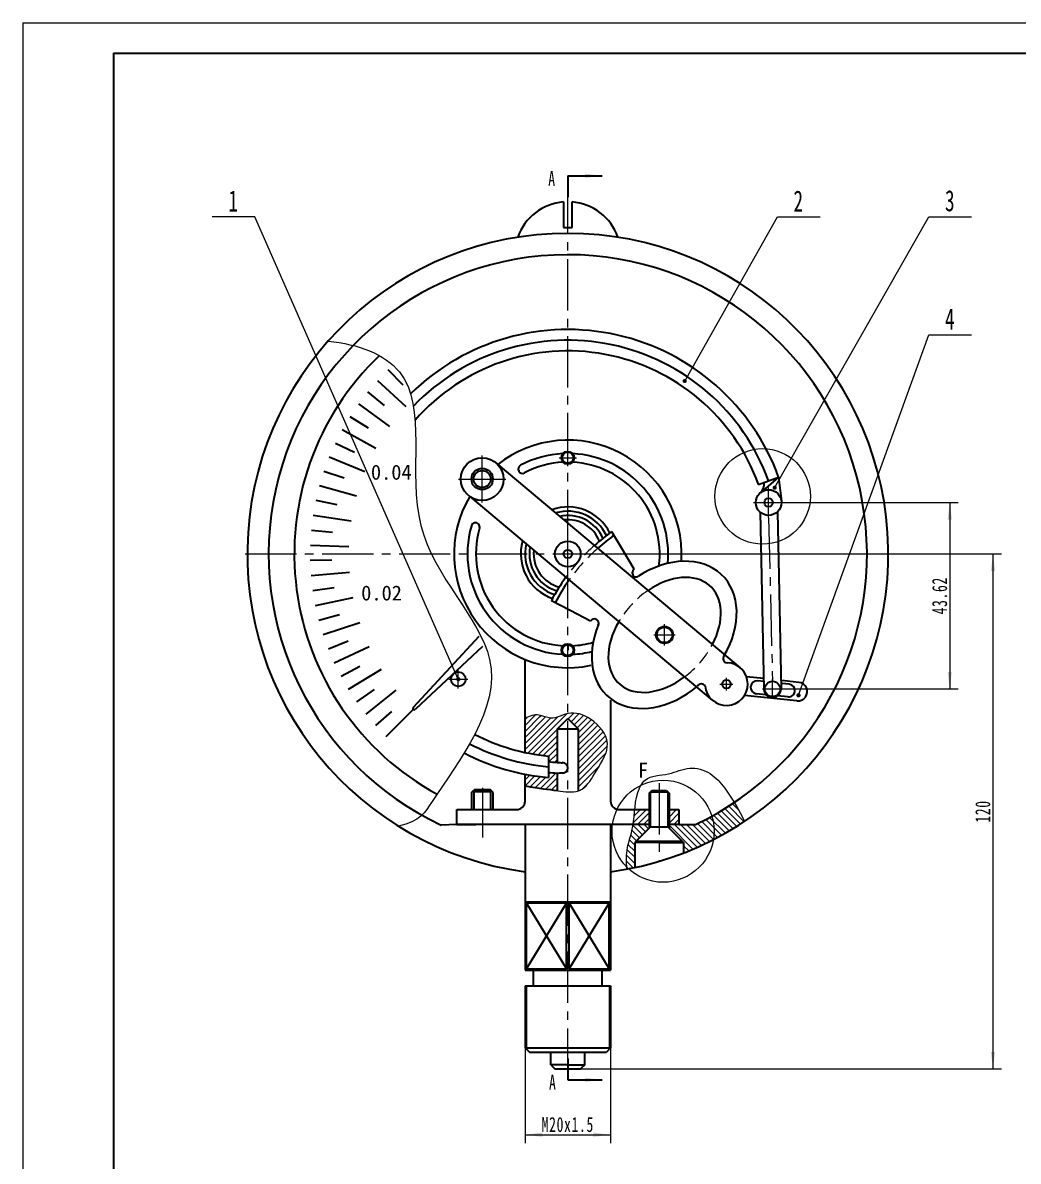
# Paper-space layout 'Gb A2 标题栏' of a CAD drawing. Header units: millimetres. Extents: x 41 to 1080, y 26 to 448.
# Drawn here: x 41.3 to 274.3, y 181.4 to 447.7 of the extents above; entities that cross this region are included whole.
import ezdxf

# ---------------------------------------------------------------- set-up
doc = ezdxf.new("R2010")
doc.units = ezdxf.units.MM
for name, pattern in [('ACAD_ISO04W100', [30, 24, -3, 0, -3]), ('HIDDEN2', [4.762499928474426, 3.174999952316284, -1.587499976158142]), ('点画线', [18, 12, -2, 2, -2])]:
    doc.linetypes.add(name, pattern=pattern)
doc.layers.get('0').update_dxf_attribs({"lineweight": 18})
for name, color, linetype, lineweight in [('EB0', 7, 'Continuous', 35), ('中心线层', 1, '点画线', 18), ('剖面线层', 4, 'Continuous', 18), ('尺寸线层', 3, 'Continuous', 18), ('文字', 1, 'Continuous', 18), ('细实线层', 7, 'Continuous', 18)]:
    doc.layers.add(name, color=color, linetype=linetype, lineweight=lineweight)
doc.styles.add('工程字', font='')
doc.styles.add('标准', font='', dxfattribs={"width": 0.667})
doc.styles.get('工程字').set_extended_font_data('宋体')
doc.styles.get('标准').set_extended_font_data('宋体')
doc.dimstyles.new('标准', dxfattribs={"dimtxt": 3.5, "dimasz": 4, "dimexe": 2, "dimexo": 0, "dimtad": 1, "dimdsep": 46, "dimtxsty": '标准', "dimblk": '_CAXARROW', "dimcen": 0, "dimdle": 6, "dimazin": 2, "dimtfac": 0.7071067811865475, "dimtdec": 3, "dimtmove": 2, "dimatfit": 3, "dimfxl": 1, "dimfrac": 2, "dimtolj": 1, "dimarcsym": 1})
pattern_1 = [(45, (0, 0), (-0.7071067811865475, 0.7071067811865476), [])]

# ---------------------------------------------------------------- blocks, each defined once
blk = doc.blocks.new('6')
for q in [(-371.1593907321416, -183.255642600066), (223.4472092678589, 237.216167399934)]:
    blk.add_line((-371.1593907321416, 237.216167399934), q)
at = {"layer": 'EB0'}
for q in [(-349.9234407321416, -176.176992600066), (216.3685592678587, 230.137517399934)]:
    blk.add_line((-349.9234407321416, 230.137517399934), q, dxfattribs=at)
blk = doc.blocks.new('*X3')
at = {"layer": '尺寸线层'}
for points in [[(158.8731820440507, 187.5744893821488), (162.8731820440507, 188.0744893821488), (162.8731820440507, 187.0744893821488)], [(178.8731820440507, 187.5744893821488), (174.8731820440507, 188.0744893821488), (174.8731820440507, 187.0744893821488)]]:
    blk.add_hatch(color=0, dxfattribs=at).paths.add_polyline_path(points, flags=0)
at = {"layer": '尺寸线层', "color": 0}
for p, q in [((158.8731820440507, 211.9855767370863), (158.8731820440507, 185.5744893821488)), ((178.8731820440507, 211.9855767370863), (178.8731820440507, 185.5744893821488)), ((158.8731820440507, 187.5744893821488), (178.8731820440507, 187.5744893821488))]:
    blk.add_line(p, q, dxfattribs=at)
at = {"layer": '尺寸线层', "color": 0, "insert": (168.8731825440507, 189.9397128458359), "char_height": 3.5, "width": 24.90481117318438, "attachment_point": 5, "line_spacing_factor": 1.150569886022795, "style": '标准'}
blk.add_mtext('\\T1.1;M20x1.5', dxfattribs=at)
blk = doc.blocks.new('_CAXARROW')
blk.add_hatch(color=0).paths.add_polyline_path([(0, 0), (-1, 0.125), (-1, -0.125)], flags=0)
blk = doc.blocks.new('*X4')
at = {"layer": '细实线层', "lineweight": 18}
h = blk.add_hatch(color=0, dxfattribs=at)
edge = h.paths.add_edge_path(flags=0)
edge.add_arc((0, 0), 0.5, 0, 360)
at = {"layer": '细实线层', "color": 0}
for p, q in [((-47.57743092941746, 108.1896177428425), (-57.57743092941746, 108.1896177428425)), ((0, 0), (-47.57743092941746, 108.1896177428425))]:
    blk.add_line(p, q, dxfattribs=at)
at = {"layer": '细实线层', "color": 0, "lineweight": 18, "insert": (-52.57743092941746, 109.3896177428425), "char_height": 4.972067039106145, "width": 17.6, "attachment_point": 8, "line_spacing_factor": 1.150569886022795, "style": '标准'}
blk.add_mtext('\\T1.1;1', dxfattribs=at)
blk = doc.blocks.new('*X5')
at = {"layer": '细实线层', "lineweight": 18}
h = blk.add_hatch(color=0, dxfattribs=at)
edge = h.paths.add_edge_path(flags=0)
edge.add_arc((0, 0), 0.5, 0, 360)
at = {"layer": '细实线层', "color": 0}
for p, q in [((0, 0), (21.68688106920035, 38.43397256152775)), ((21.68688106920035, 38.43397256152775), (31.68688106920035, 38.43397256152775))]:
    blk.add_line(p, q, dxfattribs=at)
at = {"layer": '细实线层', "color": 0, "lineweight": 18, "insert": (26.68688106920035, 39.63397256152774), "char_height": 4.94413407821229, "width": 17.6, "attachment_point": 8, "line_spacing_factor": 1.150569886022795, "style": '标准'}
blk.add_mtext('\\T1.1;2', dxfattribs=at)
blk = doc.blocks.new('*X6')
at = {"layer": '细实线层', "lineweight": 18}
h = blk.add_hatch(color=0, dxfattribs=at)
edge = h.paths.add_edge_path(flags=0)
edge.add_arc((0, 0), 0.5, 0, 360)
at = {"layer": '细实线层', "color": 0}
for p, q in [((0, 0), (36.09168994987158, 63.38572444296852)), ((36.09168994987158, 63.38572444296852), (46.09168994987158, 63.38572444296852))]:
    blk.add_line(p, q, dxfattribs=at)
at = {"layer": '细实线层', "color": 0, "lineweight": 18, "insert": (41.09168994987158, 64.58572444296851), "char_height": 4.94413407821229, "width": 17.6, "attachment_point": 8, "line_spacing_factor": 1.150569886022795, "style": '标准'}
blk.add_mtext('\\T1.1;3', dxfattribs=at)
blk = doc.blocks.new('*X7')
at = {"layer": '细实线层', "lineweight": 18}
h = blk.add_hatch(color=0, dxfattribs=at)
edge = h.paths.add_edge_path(flags=0)
edge.add_arc((0, 0), 0.5, 0, 360)
at = {"layer": '细实线层', "color": 0}
for p, q in [((0, 0), (30.51724079635778, 84.3667243284533)), ((30.51724079635778, 84.3667243284533), (40.51724079635778, 84.3667243284533))]:
    blk.add_line(p, q, dxfattribs=at)
at = {"layer": '细实线层', "color": 0, "lineweight": 18, "insert": (35.51724079635778, 85.56672432845329), "char_height": 4.94413407821229, "width": 17.6, "attachment_point": 8, "line_spacing_factor": 1.150569886022795, "style": '标准'}
blk.add_mtext('\\T1.1;4', dxfattribs=at)
blk = doc.blocks.new('*X20')
at = {"layer": '尺寸线层', "lineweight": 35}
for points in [[(8, 211.4839314022748), (4, 211.9839314022748), (4, 210.9839314022748)], [(8, 211.4839314022748), (4, 211.9839314022748), (4, 210.9839314022748)], [(8, 0), (4, 0.5), (4, -0.5)], [(8, 0), (4, 0.5), (4, -0.5)]]:
    blk.add_hatch(color=0, dxfattribs=at).paths.add_polyline_path(points, flags=0)
at = {"layer": '尺寸线层', "color": 0, "linetype": 'Continuous', "lineweight": 35}
for p, q in [((0, 211.4839314022748), (0, 206.4839314022748)), ((0, 211.4839314022748), (0, 206.4839314022748)), ((0, 5), (0, 0)), ((0, 5), (0, 0))]:
    blk.add_line(p, q, dxfattribs=at)
at = {"layer": '尺寸线层', "color": 0, "lineweight": 35}
for p, q in [((0, 211.4839314022748), (8, 211.4839314022748)), ((0, 211.4839314022748), (8, 211.4839314022748)), ((0, 0), (8, 0)), ((0, 0), (8, 0))]:
    blk.add_line(p, q, dxfattribs=at)
at = {"layer": '尺寸线层', "color": 0, "lineweight": 35, "char_height": 3.5, "width": 7, "attachment_point": 5, "line_spacing_factor": 1.150569886022795, "style": '标准'}
for insert in [(-3.707129535622016, 210.8734864766309), (-3.707129535622016, 210.8734864766309), (-3.519117068739661, -0.573901436152056), (-3.519117068739661, -0.573901436152056)]:
    blk.add_mtext('\\T1.1;A', dxfattribs=dict(at, insert=insert))
blk = doc.blocks.new('*X34')
at = {"layer": '尺寸线层'}
for points in [[(268.3556600595869, 323.4318593315247), (268.8556600595869, 319.4318593315247), (267.8556600595869, 319.4318593315247)], [(268.3556600595869, 202.9555767370868), (268.8556600595869, 206.9555767370868), (267.8556600595869, 206.9555767370868)]]:
    blk.add_hatch(color=0, dxfattribs=at).paths.add_polyline_path(points, flags=0)
at = {"layer": '尺寸线层', "color": 0}
for p, q in [((168.8731833368793, 323.4318593315248), (270.3556600595869, 323.4318593315247)), ((268.3556600595869, 323.4318593315247), (268.3556600595869, 202.9555767370868)), ((168.8731827771217, 202.9555767370868), (270.3556600595869, 202.9555767370868))]:
    blk.add_line(p, q, dxfattribs=at)
at = {"layer": '尺寸线层', "color": 0, "insert": (265.9904365958996, 263.1937175343058), "char_height": 3.5, "width": 9.588404469273769, "attachment_point": 5, "rotation": 90, "line_spacing_factor": 1.150569886022795, "style": '标准'}
blk.add_mtext('\\T1.1;120', dxfattribs=at)
blk = doc.blocks.new('*X35')
at = {"layer": '尺寸线层'}
for points in [[(258.235115560627, 335.4675968816195), (258.735115560627, 331.4675968816195), (257.735115560627, 331.4675968816195)], [(258.235115560627, 291.8475968816195), (258.735115560627, 295.8475968816195), (257.735115560627, 295.8475968816195)]]:
    blk.add_hatch(color=0, dxfattribs=at).paths.add_polyline_path(points, flags=0)
at = {"layer": '尺寸线层', "color": 0}
for p, q in [((215.8578138164171, 335.4675968816195), (260.235115560627, 335.4675968816195)), ((258.235115560627, 335.4675968816195), (258.235115560627, 291.8475968816195)), ((216.7584476964096, 291.8475968816195), (260.235115560627, 291.8475968816195))]:
    blk.add_line(p, q, dxfattribs=at)
at = {"layer": '尺寸线层', "color": 0, "insert": (255.8796686332528, 313.6575963816195), "char_height": 3.5, "width": 17.37702681564247, "attachment_point": 5, "rotation": 90, "line_spacing_factor": 1.150569886022795, "style": '标准'}
blk.add_mtext('\\T1.1;43.62', dxfattribs=at)

psp = doc.layouts.new('Gb A2 标题栏')

# ---------------------------------------------------------------- hatches: boundary and pattern name
at = {"layer": '剖面线层', "lineweight": -2}
h = psp.add_hatch(dxfattribs=at)
h.set_pattern_fill('无图案', color=4, angle=45, style=0, pattern_type=0)
h.set_pattern_definition(pattern_1)
edge = h.paths.add_edge_path(flags=0)
edge.add_line((166.3731820440507, 282.4238249241843), (168.8731820440507, 284.9238249241843))
edge.add_line((168.8731820440507, 284.9238249241843), (168.8731820440507, 286.0938249241843))
edge.add_spline(control_points=[(168.8731820440507, 286.0938249241843), (167.5046960787242, 285.7929449273315), (165.285592120832, 284.3098838616322), (161.9430100647885, 286.2348436750513), (159.9536882482594, 285.5108497840803), (158.8731820440507, 285.0182146571985)], knot_values=[0, 0, 0, 7.138728946334381e-15, 4.191350295611012, 7.027078263697769, 10.40078738117884, 10.40078738117884, 10.40078738117884, 10.40078738117884], weights=[1, 1, 1, 1, 1, 1], degree=3, periodic=0)
edge.add_line((158.8731820440507, 285.0182146571985), (158.8731822393258, 276.9964197542444))
edge.add_arc((168.873182777123, 323.431858690956), 47.50000000001067, 257.8468018674175, 264.5069400686019)
edge.add_line((164.3262366124148, 276.1499881634879), (164.326236612415, 274.8864506256627))
edge.add_arc((168.6402689944801, 304.8306319621175), 30.25334479531138, 261.8018558817552, 265.6914212076213)
edge.add_line((166.3673947176147, 274.6627862679755), (166.3731820440507, 282.4238249241843))
edge = h.paths.add_edge_path(flags=0)
edge.add_spline(control_points=[(171.3731820440503, 268.0267180107504), (171.67252564963, 268.1287163163768), (173.3240305056163, 268.8999568807513), (175.9932934932324, 273.5339594814232), (179.6601860694093, 279.1474928879363), (174.9012963447572, 285.1097598129002), (170.6688115577049, 286.4886178818581), (168.8731827771217, 286.0938250853596)], knot_values=[0, 0, 0, 0, 1.037817191917877, 5.91846634502744, 13.08709316294464, 20.3877554912938, 26.18263575262412, 26.18263575262412, 26.18263575262412, 26.18263575262412], weights=[1, 1, 1, 1, 1, 1, 1, 1], degree=3, periodic=0)
edge.add_line((168.8731827771217, 286.0938250853596), (168.8731827771217, 284.9238241911132))
edge.add_line((168.8731827771217, 284.9238241911132), (171.3731820440507, 282.4238249241843))
edge.add_line((171.3731820440507, 282.4238249241843), (171.3731820440507, 268.0267180107505))
edge = h.paths.add_edge_path(flags=0)
edge.add_arc((168.8731827771246, 323.4318586909649), 52.50000000001967, 259.0194239088115, 265.03147380838345, ccw=False)
edge.add_line((158.8731821802193, 271.8930384865407), (158.873182149307, 269.2238249032117))
edge.add_line((158.873182149307, 269.2238249032117), (158.8731820440507, 269.2238249241842))
edge.add_spline(control_points=[(158.8731820440507, 269.2238249241842), (162.4640555669494, 268.4911648903476), (164.1866140404395, 268.3969039013843), (166.3731820440507, 268.0924355048842)], knot_values=[0, 0, 0, 0, 7.587542490406636, 7.587542490406636, 7.587542490406636, 7.587542490406636], weights=[1, 1, 1, 1], degree=3, periodic=0)
edge.add_line((166.3731820440507, 268.0924355048842), (166.3731820440507, 272.1902264881822))
edge.add_arc((166.6328162012319, 290.2251456651125), 18.03678795168313, 262.65278468693214, 269.1752159394533, ccw=False)
edge.add_line((164.3262366124149, 272.3364506256627), (164.326236612415, 271.1291314142989))
h = psp.add_hatch(dxfattribs=at)
h.set_pattern_fill('无图案', color=256, angle=315, style=0, pattern_type=0)
h.set_pattern_definition([(315, (0, 0), (0.7071067811865477, 0.7071067811865474), [])])
edge = h.paths.add_edge_path(flags=0)
edge.add_spline(control_points=[(182.6945303863045, 249.7163898240486), (182.5635283669246, 251.414410069993), (182.4896452212977, 254.3173922696582), (183.486880814489, 257.083955682315), (183.7890632944486, 258.2544318714438)], knot_values=[0, 0, 0, 0, 5.045339710917632, 8.683010549148804, 8.683010549148804, 8.683010549148804, 8.683010549148804], weights=[1, 1, 1, 1, 1], degree=3, periodic=0)
edge.add_spline(control_points=[(183.7890632944486, 258.2544318714438), (183.8225189210416, 258.3840191801606), (183.9765654095397, 259.0077683671582), (184.0883294559449, 259.635872153121), (184.1606132052727, 260.1355767371886)], knot_values=[0, 0, 0, 0, 0.3990088501758601, 1.91849202417146, 1.91849202417146, 1.91849202417146, 1.91849202417146], weights=[1, 1, 1, 1, 1], degree=3, periodic=0)
edge.add_line((184.1606132052727, 260.1355767371886), (187.9300722540115, 260.1355767370863))
edge.add_line((187.9300722540115, 260.1355767370863), (187.9300722540115, 259.3028578067377))
edge.add_line((187.9300722540115, 259.3028578067377), (184.8995295949446, 256.2723151476708))
edge.add_line((184.8995295949446, 256.2723151476708), (184.5291709740952, 255.9019565268214))
edge.add_line((184.5291709740952, 255.9019565268214), (184.5291709740952, 250.0841250274148))
edge.add_arc((168.8731827733498, 323.4318587100155), 75.0000000194374, 280.61942791358626, 282.04890460315454, ccw=False)
edge = h.paths.add_edge_path(flags=0)
edge.add_line((195.5988149130785, 256.2723151476707), (193.1026387862721, 258.7684912744771))
edge.add_line((193.1026387862721, 258.7684912744771), (192.5682722540118, 259.3028578067374))
edge.add_line((192.5682722540118, 259.3028578067374), (192.5682722540116, 260.1355767370862))
edge.add_line((192.5682722540116, 260.1355767370862), (194.8731820440507, 260.1355767370863))
edge.add_line((194.8731820440507, 260.1355767370863), (198.7660028317364, 260.1355767370864))
edge.add_arc((168.8731827775543, 323.431858690184), 69.99999999912673, 295.2798753934078, 303.8190506395335)
edge.add_spline(control_points=[(207.8332146624425, 265.2758966965382), (208.6969684976955, 263.8420654004717), (209.4852439456699, 262.364604838901), (210.2317974394523, 260.8661732618474)], knot_values=[0, 0, 0, 0, 5.021192557350907, 5.021192557350907, 5.021192557350907, 5.021192557350907], weights=[1, 1, 1, 1], degree=3, periodic=0)
edge.add_arc((168.873182777109, 323.4318586909846), 75.00000000003969, 291.17881845631905, 303.4664220643458, ccw=False)
edge.add_line((195.9691735339285, 253.4975517671843), (195.9691735339279, 255.9019565268214))
edge.add_line((195.9691735339279, 255.9019565268214), (195.5988149130785, 256.2723151476707))
h = psp.add_hatch(dxfattribs=at)
h.set_pattern_fill('无图案', color=4, angle=45, style=0, pattern_type=0)
h.set_pattern_definition(pattern_1)
edge = h.paths.add_edge_path(flags=0)
edge.add_spline(control_points=[(184.1606132052584, 260.1355767370905), (184.2190902720868, 260.5398343832114), (184.2669416504555, 260.9455541883974), (184.3096144462118, 261.3524727418105)], knot_values=[0, 0, 0, 0, 1.226063262256708, 1.226063262256708, 1.226063262256708, 1.226063262256708], weights=[1, 1, 1, 1], degree=3, periodic=0)
edge.add_spline(control_points=[(184.3096144462118, 261.3524727418105), (184.3890465566674, 262.10992017192), (184.4505354249841, 262.8715211381049), (184.5292128856486, 263.6355767370886)], knot_values=[0, 0, 0, 0, 2.293654406955175, 2.293654406955175, 2.293654406955175, 2.293654406955175], weights=[1, 1, 1, 1], degree=3, periodic=0)
edge.add_line((184.5292128856486, 263.6355767370886), (187.9300722540142, 263.6355767370863))
edge.add_line((187.9300722540142, 263.6355767370863), (187.9300722540115, 260.1355767370862))
edge.add_line((187.9300722540115, 260.1355767370862), (184.1606132052586, 260.1355767370863))
h.paths.add_polyline_path([(192.5682722540116, 260.1355767370864), (192.5682722540116, 261.5238258761635), (192.5682722540116, 263.6355767370863), (194.8731820440507, 263.6355767370863), (194.8731820440507, 260.1355767370863)], flags=0)

# ---------------------------------------------------------------- linework, layer by layer
at = {"lineweight": 35}
for p, q in [((167.8731820440507, 405.7855767370863), (167.8731820440507, 399.7830075559487)), ((169.8731820440507, 399.7830075559488), (169.8731820440507, 405.7855767370863)), ((126.7760421341347, 366.5598536369347), (130.2685559456099, 362.9818168460876)), ((124.3175216806978, 364.0149372168203), (130.9711866775924, 357.9545129652436)), ((122.0125938212773, 361.3301225177765), (125.9002985832253, 358.1859609945837)), ((119.8692041196964, 358.514664652261), (127.1871531631602, 353.2756168573591)), ((117.8947412842849, 355.5782690867908), (122.1240763004355, 352.9112997729137)), ((116.0960116974684, 352.531058185188), (123.9774258030261, 348.185564922425)), ((114.4792159527608, 349.3835363146951), (118.9919139054812, 347.2305019007776)), ((113.0499274800316, 346.1465536352453), (121.3862248358068, 342.7544825280763)), ((152.4595846530649, 344.3851886530849), (209.1906259961297, 296.812457434887)), ((111.8130733327398, 342.8312686967125), (116.5469630286891, 341.2218314203382)), ((213.5085822644523, 339.6778154989146), (218.2070453683818, 341.3879162155429)), ((218.2070453683818, 341.3879162155429), (213.9191626888419, 337.7570579111091)), ((218.2070453683818, 341.3879162155429), (218.8387902435175, 335.8049091124564)), ((110.7729172033596, 339.4491099730793), (119.4492490957716, 337.0571933999701)), ((109.9330447255493, 336.011736466119), (114.822907624816, 334.9680694567833)), ((145.9086192793238, 336.8883464658419), (202.7627618073066, 289.1520036455221)), ((213.9048101657813, 333.1903668228412), (214.758873467071, 291.8063306561454)), ((217.9031493487821, 333.2729209237513), (218.7580211191839, 291.8889021710403)), ((109.2963511137293, 332.5309975144016), (118.1931841919481, 331.1721887794023)), ((108.865031182678, 329.0188919461686), (113.8434999110425, 328.555373747284)), ((181.6710096249928, 324.4556614773394), (179.1898175356998, 328.6450218001215)), ((108.6405717815503, 325.4875267168868), (117.6353348619468, 325.1805460537602)), ((184.4046714007518, 319.8400195733161), (181.6710096249928, 324.4556614773394)), ((108.6237466684013, 321.9490751740643), (113.6222331339739, 322.0720916505529)), ((108.8146138428817, 318.4157350932001), (117.7833865655332, 319.1648117577838)), ((109.2125153463007, 314.899686629525), (114.162155673919, 315.6075429901056)), ((109.816079529746, 311.413050330483), (118.6352996024691, 313.2078643344619)), ((169.4596041577599, 310.1854221036312), (165.0247946675843, 312.4946351266881)), ((110.6232257824422, 307.9678453536936), (115.4558290475197, 309.2507894999295)), ((174.2176448459081, 307.7079020330066), (169.4596041577599, 310.1854221036312)), ((111.6311717040464, 304.5759480344258), (120.1793372133518, 307.3917723232483)), ((148.0181071491029, 304.121614564692), (132.6883057180921, 287.5304228851438)), ((112.8364426961596, 301.2490509454094), (117.4854303873317, 303.0894078258353)), ((114.234883939986, 297.9986225901152), (122.3942272763072, 301.7966637062737)), ((148.9350846363068, 301.7876789472206), (133.2227693495313, 287.0992638580257)), ((168.8731827771217, 302.4318586909454), (168.8731827771217, 300.9318586909454)), ((158.8731822393258, 276.9964197542444), (158.8731824914419, 298.7651165810328)), ((115.8216747188551, 294.8358678684475), (120.2229979864944, 297.2082829867893)), ((117.59134503623, 291.7716894511328), (125.2494553718516, 296.4996219895099)), ((214.7081211692016, 294.2655569540116), (210.6752799821231, 294.6942683545698)), ((214.7226476018225, 293.5616718765789), (213.2858496470258, 293.7127586732387)), ((218.9182123680407, 293.8180029813643), (218.7177313399964, 293.839315127896)), ((218.9326530565831, 293.1189678513147), (218.732176114828, 293.1400490470617)), ((222.9322303929307, 293.3912925780808), (218.9182123680407, 293.8180029813643)), ((220.6796534851603, 292.9352616470875), (218.9326530565831, 293.1189678513146)), ((119.5377944719196, 288.8166501959554), (123.6308165256416, 291.6884389186408)), ((121.6543132114891, 285.9809367353981), (128.7056851783834, 291.5736242275166)), ((222.4710670158281, 289.0531792022068), (210.216076878748, 290.328353057)), ((215.2787246381661, 290.5020785164894), (212.9735364763023, 290.7427378979484)), ((178.8731824154008, 289.2458644141855), (178.8731821648305, 265.5646405409542)), ((220.3679218699808, 289.9707713207501), (217.9283504785087, 290.2254601794774)), ((123.9336051763828, 283.2743243612101), (127.6619366747971, 286.6059222117814)), ((126.3756542407184, 280.698344130658), (132.7204526392336, 287.0814102655339)), ((166.3731820440507, 282.4238249241843), (166.3673947176148, 274.6627862679755)), ((166.3731820440507, 282.4238249241843), (168.8731820440507, 284.9238249241843)), ((171.3731820440507, 282.4238249241843), (166.3731820440507, 282.4238249241843)), ((171.3731820440507, 282.4238249241843), (168.8731820440507, 284.9238249241843)), ((171.3731820440507, 268.0267180107493), (171.3731820440507, 282.4238249241843)), ((164.326236612415, 276.1499881634878), (164.326236612415, 271.129131414299)), ((158.8731821077213, 265.6331612788538), (158.8731821802207, 271.8930384865404)), ((166.3731820440507, 272.1902264881822), (166.3731820440507, 268.0924355048842)), ((146.3731820440507, 267.6555767370863), (146.9731820440506, 268.2555767370864)), ((146.3731820440507, 267.6555767370863), (146.3731820440507, 263.6355767370863)), ((146.8731820440507, 267.7537179722299), (146.8731820440507, 263.6355767370863)), ((150.8731820440507, 267.7537179722299), (146.8731820440507, 267.7537179722299)), ((150.7731820440508, 268.2555767370863), (146.9731820440506, 268.2555767370863)), ((151.3731820440507, 267.6555767370863), (150.7731820440506, 268.2555767370864)), ((150.8731820440507, 263.6355767370863), (150.8731820440507, 267.7537179722299)), ((151.3731820440507, 263.6355767370863), (151.3731820440507, 267.6555767370863)), ((187.9300722540115, 267.4737179722299), (188.5300722540117, 268.0737179722299)), ((187.9300722540115, 267.4737179722299), (187.9300722540115, 259.3028578067377)), ((188.2491722540115, 267.7537179722299), (192.2491722540115, 267.7537179722299)), ((188.5300722540117, 268.0737179722299), (191.9682722540115, 268.0737179722299)), ((191.9682722540115, 268.0737179722299), (192.5682722540116, 267.4737179722299)), ((192.5682722540116, 267.4737179722299), (192.5682722540116, 259.3028578067377)), ((142.8731820440507, 260.1355767370863), (142.8731820440507, 263.6355767370863)), ((142.8731820440507, 263.6355767370863), (156.8731821077495, 263.6355767370863)), ((148.8731820440507, 263.6355767370863), (150.8731820440507, 263.6355767370863)), ((150.8731820440507, 263.6355767370863), (151.3731820440507, 263.6355767370863)), ((180.8731821655838, 263.6355767370863), (187.9300722540142, 263.6355767370863)), ((192.5682722540116, 263.6355767370863), (194.8731820440507, 263.6355767370863)), ((194.8731820440507, 263.6355767370863), (194.8731820440507, 260.1355767370863)), ((142.8731820440507, 260.1355767370863), (139.2147453644693, 260.0254150890544)), ((168.8731820440507, 260.1355767370863), (142.8731820440507, 260.1355767370863)), ((142.8731820440507, 260.1355767370863), (147.3103327684512, 260.1355767370863)), ((158.8731820440507, 260.1355767370863), (158.8731820440507, 226.0455767370863)), ((187.9300722540115, 260.1355767370863), (168.8731820440507, 260.1355767370863)), ((178.8731820440507, 260.1068951244008), (178.8731820440507, 226.0455767370863)), ((188.2491722540115, 259.6219578067377), (184.5291709740952, 255.9019565268214)), ((188.2491722540115, 259.6219578067377), (192.2491722540115, 259.6219578067377)), ((192.2491722540115, 259.6219578067377), (195.9691735339279, 255.9019565268214)), ((194.8731820440507, 260.1355767370863), (192.5682722540116, 260.1355767370863)), ((194.8731820440507, 260.1355767370864), (198.7660028317364, 260.1355767370864)), ((190.2541278371471, 255.9019565268214), (184.5291709740952, 255.9019565268214)), ((184.5291709740952, 255.9019565268214), (184.5291709740952, 250.0841250274148)), ((184.8995295949446, 256.2723151476708), (195.5988149130785, 256.2723151476708)), ((190.2541278371471, 255.9019565268214), (195.9691735339279, 255.9019565268214)), ((195.9691735339279, 255.9019565268214), (195.9691735339279, 253.4975517671825)), ((158.8731820440507, 242.0655767370863), (178.8731820440507, 242.0655767370863)), ((168.5731820440508, 241.7655767370863), (159.1731820440507, 241.7655767370863)), ((159.1731820440507, 226.3455767370863), (159.1731820440507, 241.7655767370863)), ((159.1731820440507, 241.7655767370863), (168.5731820440506, 226.3455767370863)), ((159.1731820440507, 226.3455767370863), (168.5731820440508, 241.7655767370863)), ((168.5731820440508, 226.3455767370863), (168.5731820440508, 241.7655767370863)), ((169.1731820440507, 226.3455767370863), (178.5731820440508, 241.7655767370863)), ((178.5731820440508, 241.7655767370863), (169.1731820440507, 241.7655767370863)), ((169.1731820440507, 226.3455767370863), (169.1731820440507, 241.7655767370863)), ((169.1731820440507, 241.7655767370863), (178.5731820440508, 226.3455767370863)), ((178.5731820440508, 226.3455767370863), (178.5731820440508, 241.7655767370863)), ((158.8731820440507, 226.0455767370863), (178.8731820440507, 226.0455767370863)), ((159.1731820440507, 226.3455767370863), (168.5731820440506, 226.3455767370863)), ((160.8731820440507, 222.3755767370863), (160.8731820440507, 226.0455767370863)), ((169.1731820440507, 226.3455767370863), (178.5731820440508, 226.3455767370863)), ((176.8731820440507, 222.3755767370863), (176.8731820440507, 226.0455767370863)), ((158.8731820440507, 222.3755767370863), (158.8731820440507, 207.8955767370863)), ((158.8731820440507, 222.3755767370863), (178.8731820440507, 222.3755767370863)), ((178.8731820440507, 222.3755767370864), (178.8731820440507, 207.8955767370863)), ((158.8731820440507, 207.895576737086), (178.8731820440507, 207.895576737086)), ((158.8731820440507, 207.8955767370863), (159.8731820440507, 206.8955767370863)), ((178.8731820440507, 207.8955767370863), (177.8980527226272, 206.8955767370863)), ((159.8731820440507, 206.8955767370855), (177.8980527226272, 206.8955767370855)), ((164.8731820440507, 203.9555767370863), (164.8731820440507, 206.8955767370863)), ((172.8731820440507, 203.9555767370863), (172.8731820440507, 206.8955767370863)), ((168.8731820440507, 203.9555767370863), (164.8731820440507, 203.9555767370863)), ((164.8731820440507, 203.9555767370863), (165.8731820440507, 202.9555767370863)), ((165.8731820440507, 202.9555767370868), (171.8731820440507, 202.9555767370868)), ((168.8731820440507, 203.9555767370863), (172.8731820440507, 203.9555767370863)), ((172.8731820440507, 203.9555767370863), (171.8731820440507, 202.9555767370863))]:
    psp.add_line(p, q, dxfattribs=at)
at = {"linetype": 'ACAD_ISO04W100', "lineweight": 35}
psp.add_line((167.8731820440507, 399.7830075559487), (169.8731820440507, 399.7830075559488), dxfattribs=at)
at = {"color": 6}
for p, q in [((188.2491722540115, 267.7537179722299), (188.2491722540115, 259.6219578067377)), ((192.2491722540115, 259.6219578067377), (192.2491722540115, 267.7537179722299)), ((159.1731820440507, 222.3755767370863), (159.1731820440507, 207.8955767370863)), ((178.5731820440508, 222.3755767370863), (178.5731820440508, 207.8955767370863))]:
    psp.add_line(p, q, dxfattribs=at)
at = {"lineweight": 35}
for centre, radius in [((168.8731820440507, 345.9318586909453), 1.5), ((168.8731827771217, 345.9318586909453), 1.3), ((148.8304642890321, 340.9457867598256), 5), ((148.8304642890321, 340.9457867598256), 2.5), ((148.8304642890321, 340.9457867598256), 2), ((215.8578138164171, 335.4675968816195), 3), ((215.8578138164171, 335.4675968816195), 1), ((168.8731833368793, 323.4318593315248), 3), ((168.8731833368793, 323.4318593315248), 1), ((191.5171931907548, 304.4942330297422), 2), ((191.5171931907548, 304.4942330297422), 1.8), ((168.8731827771217, 300.9318586909454), 1.5), ((168.8731820440507, 300.9318586909454), 1.3), ((143.2533673978844, 294.1330881307395), 1.711671788365018), ((205.9778874964968, 292.9812289983449), 1), ((216.7584476964096, 291.8475968816195), 1.8)]:
    psp.add_circle(centre, radius, dxfattribs=at)
at = {"color": 2, "lineweight": 18}
for centre, radius in [((214.4621739995209, 336.8941876660866), 11.17085765749509), ((191.1601920274702, 258.5687839023842), 11.93918461112938)]:
    psp.add_circle(centre, radius, dxfattribs=at)
at = {"lineweight": 35}
for centre, radius, start, end in [((168.8731827771217, 393.4318586909454), 12.39412554791212, 94.62785118131222, 160.773997240991), ((168.8731827771217, 393.4318586909454), 12.3941255479121, 19.22600275900916, 85.37215561856354), ((168.8731827771217, 323.4318586909454), 75, 277.6622562258365, 262.3377437741635), ((168.8731827771217, 323.4318586909454), 70, 295.2798753934617, 244.9321030118734), ((168.8731827771217, 323.4318586909454), 52.50000000000001, 20.00000000000001, 134.4807003495916), ((168.8731827771217, 323.4318586909454), 50.00000000000001, 20.00000000000005, 136.2628353483879), ((168.8731827771217, 323.4318586909454), 47.50000000000002, 20.00000000000001, 138.8082880445955), ((168.8731820440507, 323.4318586909454), 63.99999949499848, 133.5419075355308, 241.429246172992), ((168.8731820440476, 323.4318593315223), 26.61669004536681, 356.9122011064931, 128.0730463837495), ((168.8731827771217, 323.4318593315248), 23.5, 92.78609109245926, 118.0811891560989), ((168.8731827771217, 323.4318593315248), 23.5, 354.6144203433077, 87.21391264104078), ((158.2819323734345, 343.2831920061304), 1.000000131745156, 118.0811903602034, 298.0811903601917), ((168.8731833368793, 323.4318593315248), 21.49999999999998, 92.91282664934289, 118.0811903601968), ((168.8731833368793, 323.4318593315248), 21.50000000000001, 352.4418337990165, 87.08717993497888), ((211.7833681522566, 339.9666120227362), 3.073068120741274, 314.0275333760789, 3.720783472171409), ((168.8731820440487, 323.4318593315216), 26.6166900453668, 149.6310840167367, 281.81235653692), ((168.8731833368793, 323.4318593315248), 11, 26.370206548012, 109.9645295708095), ((168.8731833368793, 323.4318593315248), 9.999999999999996, 25.35919871940378, 106.5899994343654), ((147.2700308269555, 329.7210416094923), 1.000000268722794, 343.768490462281, 163.7684904623025), ((168.8731833368793, 323.4318593315248), 8.999999999999991, 23.9676339763765, 102.2766154530213), ((168.8731827771217, 323.4318593315248), 7.999999999999997, 22.0397405101252, 96.49777750028912), ((168.8731827771217, 323.4318593315248), 23.49999999999999, 163.7684880062731, 267.2139079975248), ((168.8731833368793, 323.4318593315248), 21.5, 163.7684881947676, 267.0871782864266), ((205.1154724587673, 291.6193493982591), 45.20000000000001, 125.0000000000003, 131.6247015286836), ((205.1154724587673, 291.6193493982591), 44.19999999999998, 125.0989178122395, 131.4333916650964), ((168.8731833368793, 323.4318593315248), 11, 163.9087277218147, 251.0782059792891), ((168.8731833368793, 323.4318593315248), 9.999999999999996, 166.4772991052801, 252.0892138078975), ((168.8731833368793, 323.4318593315248), 9.000000000000004, 169.6974745683989, 253.480778550925), ((168.8731827771217, 323.4318593315248), 8, 173.8757295287429, 255.4086728946352), ((184.8893743952706, 319.0216244549644), 0.9511611654379977, 120.6365780509897, 300.6365780509897), ((205.1154724587673, 291.6193493982591), 45.19999999999999, 144.2992891472066, 152.4939285322005), ((205.1154724587673, 291.6193493982591), 44.2, 144.3971517332908, 152.4939285321928), ((175.1046067439431, 307.2460594283955), 1.000000000000002, 332.4939285321966, 152.4939285321908), ((168.8731833368793, 323.4318593315248), 21.5, 272.912818862752, 285.9527690099095), ((168.8731827771217, 323.4318593315248), 23.49999999999999, 272.7860920024753, 283.8397612670601), ((206.2140546728936, 298.9759216097271), 1.000000000000001, 143.5111913398777, 265.847609776019), ((205.9778874964968, 292.9812289983449), 4.99999999999928, 185.3576595503988, 88.12313911096851), ((200.1232126592549, 292.0329981665227), 1.000000000000004, 28.77477965918315, 151.1193689054579), ((213.1296930616641, 292.2277482855936), 1.49319815515754, 83.99711105316486, 263.9971110531606), ((222.7016487043793, 291.2222358901437), 2.181278256110228, 263.9319584175112, 83.93195841751303), ((216.7584476964096, 291.8475968816195), 2.000000000000009, 181.1822183196836, 1.183449591939401), ((220.5237876775707, 291.4530164839188), 1.490417684312887, 263.9971110531633, 83.99711105316338), ((132.9632899207784, 287.324453210716), 0.3435692339411168, 143.1659207734742, 319.046904741172), ((168.8731827771217, 323.4318586909454), 47.5, 242.6991353838175, 264.5069400686025), ((168.8731827771217, 323.4318586909454), 50.00000000000001, 242.6365414163776, 264.7823203733477), ((168.8731827771217, 323.4318586909454), 52.49999999999999, 242.4845225560046, 265.0314738083864), ((168.6402689944839, 304.8306319621529), 30.25334479534695, 261.801855881758, 265.6914212076194), ((168.6402689944839, 304.8306319621529), 30.25334479534694, 265.6914212076194, 268.1276037233178), ((167.6846073737188, 273.4069372487536), 1.190226718484776, 268.4196043293186, 97.28498032172726), ((166.632816201231, 290.2251456651063), 18.03678795167685, 262.652784686933, 269.1791468169359), ((166.632816201231, 290.2251456651063), 18.03678795167684, 269.179146816936, 273.2385757533826), ((156.8731821077495, 265.6355767370863), 2, 270, 359.9999993364237), ((180.8731821655811, 265.6355767370863), 2, 180, 270.0000006062436)]:
    psp.add_arc(centre, radius, start, end, dxfattribs=at)
at = {"color": 2, "linetype": 'HIDDEN2', "lineweight": 9}
for radius, start, end in [(45.20000000000001, 131.6247015286834, 144.2992891471996), (44.20000000000001, 131.4333916650962, 144.3971517332918)]:
    psp.add_arc((205.1154724587673, 291.6193493982591), radius, start, end, dxfattribs=at)
at = {"lineweight": 35}
for centre, major_axis, ratio, start_param, end_param in [((191.3367366538346, 304.6650897144501), (-13.7039703661873, -13.71901846739983), 0.739831597059626, 1.903962387866948, 4.432097521337643), ((191.5171931907548, 304.4942330297422), (-10.74020451982602, -11.34365984474044), 0.6715616370779186, 1.969398464455666, 4.39477830796422), ((191.3367366538303, 304.6650897144639), (-13.18115617486614, -14.47108401393436), 0.7295557665124697, 5.169636889547205, 7.666175565486804), ((191.5171931907548, 304.4942330297422), (-10.74020451982602, -11.34365984474044), 0.6715616370779186, 5.04620868397844, 7.600314640886552)]:
    psp.add_ellipse(centre, major_axis=major_axis, ratio=ratio, start_param=start_param, end_param=end_param, dxfattribs=at)
at = {"color": 2, "linetype": 'HIDDEN2', "lineweight": 9}
for start_param, end_param in [(4.39477830796422, 5.04620868397844), (1.317129333706965, 1.969398464455666)]:
    psp.add_ellipse((191.5171931907548, 304.4942330297422), major_axis=(-10.74020451982602, -11.34365984474044), ratio=0.6715616370779186, start_param=start_param, end_param=end_param, dxfattribs=at)
at = {"color": 216, "true_color": 0x800080}
for points, knots in [([(112.8390282591013, 373.2044626699513), (119.7736002434065, 372.5492619831241), (138.5760678246238, 365.5223899756628), (126.5997556775874, 327.4695107415772), (161.3352124949163, 297.191165876341), (141.2089486716679, 272.4625056261756), (134.2423797192967, 260.9187473988638), (129.2923238254627, 259.7266343788932)], [0, 0, 0, 0, 17.72502160094373, 52.63504337461233, 87.01208912389879, 128.0886347082874, 137.4368113900417, 137.4368113900417, 137.4368113900417, 137.4368113900417]), ([(171.3731820440503, 268.0267180107504), (171.67252564963, 268.1287163163768), (173.3240305056163, 268.8999568807513), (175.9932934932324, 273.5339594814232), (179.6601860694093, 279.1474928879363), (174.901296159562, 285.1097600449255), (169.2414291740324, 286.9536301786927), (165.285592120832, 284.3098838616322), (161.9430100647885, 286.2348436750513), (159.9536882482594, 285.5108497840803), (158.8731820440507, 285.0182146571985)], [0, 0, 0, 0, 1.016838180080512, 5.798827186533714, 12.82254340936546, 19.97562610365209, 25.65336621672289, 29.98048927087364, 32.90807656388931, 36.39107213110253, 36.39107213110253, 36.39107213110253, 36.39107213110253]), ([(182.6945303863045, 249.7163898240486), (182.5635283669246, 251.414410069993), (182.4862183457344, 254.4520394706622), (184.6749248325316, 260.2226484039242), (184.2257819720821, 265.7168752560968), (187.0258338461676, 271.7393508953239), (192.4915056806287, 271.4884498413479), (197.2057431899143, 273.9825321961922), (202.4614279105349, 272.4489858179462), (206.6108540419123, 267.6108933490798), (208.882893842793, 263.5736011427286), (210.2317974394523, 260.8661732618474)], [0, 0, 0, 0, 5.059913429122258, 9.111993821357098, 18.20532481890889, 21.601230304676, 27.30430906161508, 32.43415807787078, 37.40622653160266, 42.22457399656533, 51.31789702997476, 51.31789702997476, 51.31789702997476, 51.31789702997476]), ([(166.3731820440507, 268.0924355048842), (166.4547760883165, 268.0810739520852), (168.0226243706436, 267.8588939988666), (169.8693519013493, 267.5143031014412), (171.3731820440503, 268.0267180107504)], [0, 0, 0, 0, 0.2640497838219236, 5.033914618532785, 5.033914618532785, 5.033914618532785, 5.033914618532785])]:
    psp.add_open_spline(points, degree=3, knots=knots, dxfattribs=at)
at = {"lineweight": 35}
psp.add_open_spline([(158.8731820440507, 269.2238249241842), (162.4640555669494, 268.4911648903476), (164.1866140404395, 268.3969039013843), (166.3731820440507, 268.0924355048842)], degree=3, dxfattribs=at)
at = {"layer": '中心线层'}
for p, q in [((168.8731827771217, 200.409659544613), (168.8731827771217, 407.7005439965038)), ((148.8304642890321, 335.4457867598256), (148.8304642890321, 346.4457867598256)), ((168.8731820440507, 343.9318586909453), (168.8731820440507, 347.9318586909453)), ((166.8731820440507, 345.9318586909453), (170.8731820440507, 345.9318586909453)), ((143.3304642890321, 340.9457867598256), (154.3304642890321, 340.9457867598256)), ((215.8578138164171, 331.9675968816195), (215.8578138164171, 338.9675968816195)), ((212.3578138164171, 335.4675968816195), (219.3578138164171, 335.4675968816195)), ((215.8578138164171, 331.9675968816195), (216.7584476964096, 293.6475968816195)), ((168.8731833368793, 319.9318593315248), (168.8731833368793, 326.9318593315248)), ((93.37318277712166, 323.4318586909454), (244.3731827771217, 323.4318586909454)), ((165.3731833368793, 323.4318593315248), (172.3731833368793, 323.4318593315248)), ((191.5171931907548, 301.9942330297422), (191.5171931907548, 306.9942330297422)), ((189.0171931907548, 304.4942330297422), (194.0171931907548, 304.4942330297422)), ((143.2533673978844, 291.9214163423744), (143.2533673978844, 296.3447599191045)), ((141.0416956095194, 294.1330881307395), (145.4650391862494, 294.1330881307395)), ((204.4778874964968, 292.9812289983449), (207.4778874964968, 292.9812289983449)), ((205.9778874964968, 291.4812289983449), (205.9778874964968, 294.4812289983449)), ((216.7584476964096, 289.5475968816195), (216.7584476964096, 294.1475968816195)), ((214.4584476964096, 291.8475968816195), (219.0584476964095, 291.8475968816195)), ((190.2534381685925, 269.7819578067378), (190.2543443686693, 251.5441272689835)), ((148.8731820440507, 268.7537179722299), (148.8731820440507, 257.0912087443336))]:
    psp.add_line(p, q, dxfattribs=at)

# ---------------------------------------------------------------- block references
at = {"layer": '尺寸线层', "lineweight": 35}
psp.add_blockref('*X20', (168.8731827771217, 200.409659544613), dxfattribs=at)
at = {"layer": '文字', "color": 6}
psp.add_blockref('6', (412.4961041191254, 210.4796040087996), dxfattribs=at)
at = {"layer": '细实线层', "color": 6}
for name, p in [('*X4', (143.2533673978844, 294.1330881307395)), ('*X5', (196.2227428478193, 363.8887333120542)), ('*X6', (217.2725634023645, 338.9369814306135)), ('*X7', (222.8470125558783, 290.3636645897181))]:
    psp.add_blockref(name, p, dxfattribs=at)

# ---------------------------------------------------------------- texts
at = {"lineweight": 35, "char_height": 3.5, "attachment_point": 1, "style": '工程字'}
for s, width, insert in [('0.04', 8, (122.8040684040657, 344.3092848929485)), ('0.02', 12.83798054546541, (120.5288013338916, 316.0569035484588))]:
    psp.add_mtext_dynamic_manual_height_columns(s, width=width, gutter_width=17.5, heights=[0], dxfattribs=dict(at, insert=insert))
at = {"layer": '尺寸线层', "lineweight": 35, "insert": (185.2989248291381, 274.5779257604), "char_height": 3.5, "width": 4.578570796108579, "attachment_point": 1, "style": '工程字'}
psp.add_mtext('F', dxfattribs=at)

# ---------------------------------------------------------------- dimensions: what is measured, and where the dimension line sits
at = {"layer": '尺寸线层', "color": 3}
dim = psp.add_linear_dim(base=(258.235115560627, 291.8475968816195), p1=(215.8578138164171, 335.4675968816195), p2=(216.7584476964096, 291.8475968816195), angle=270, dimstyle='标准', override={"dimsah": 1, "dimtfill": 1, "dimtzin": 8}, dxfattribs=at)
dim.commit()
dim.dimension.update_dxf_attribs({"geometry": '*X35', "text_midpoint": (255.8796686332528, 313.6575963816195)})
dim = psp.add_linear_dim(base=(268.3556600595869, 202.9555767370868), p1=(168.8731833368793, 323.4318593315248), p2=(168.8731827771217, 202.9555767370868), angle=270, text='120', dimstyle='标准', override={"dimsah": 1, "dimtfac": 1, "dimtfill": 1, "dimtzin": 8}, dxfattribs=at)
dim.commit()
dim.dimension.update_dxf_attribs({"geometry": '*X34', "text_midpoint": (265.9904365958996, 263.1937175343058)})
dim = psp.add_linear_dim(base=(178.8731820440507, 187.5744893821488), p1=(158.8731820440507, 211.9855767370863), p2=(178.8731820440507, 211.9855767370863), text='M20x1.5', dimstyle='标准', override={"dimsah": 1, "dimtfac": 1, "dimtfill": 1}, dxfattribs=at)
dim.commit()
dim.dimension.update_dxf_attribs({"geometry": '*X3', "text_midpoint": (168.8731825440507, 189.9397128458359)})

doc.saveas('drawing.dxf')
